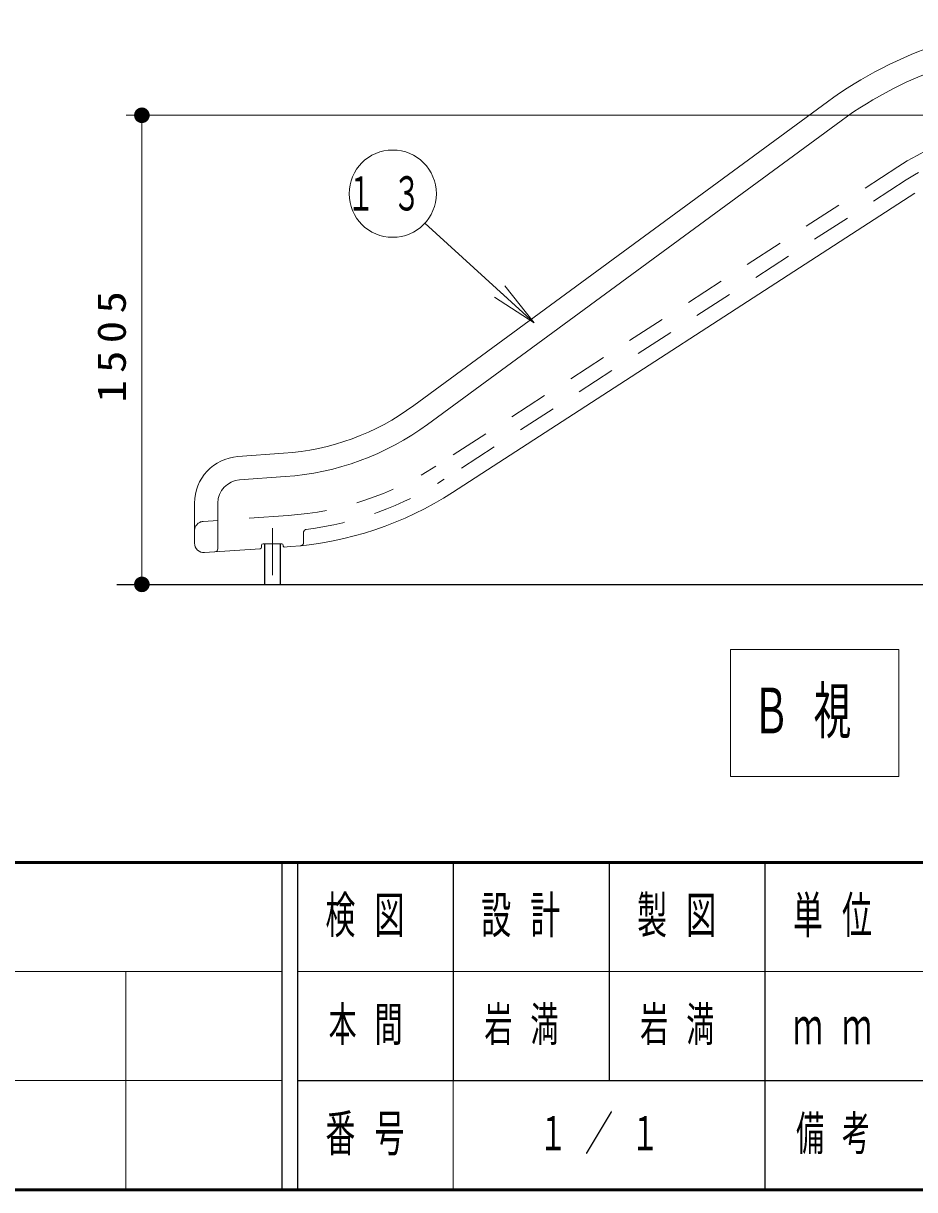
# Model space of a CAD drawing. Units: millimetres on the paper, scale 1:50. Extents: x -385 to 420, y 0 to 267.
# Drawn here: x -260.1 to -202.9, y 0 to 74.8 of the extents above; entities that cross this region are included whole.
import ezdxf

# ---------------------------------------------------------------- set-up
doc = ezdxf.new("R2010")
doc.units = ezdxf.units.MM
doc.linetypes.add('USER1', pattern=[4.5, 2.5, -2])
doc.linetypes.add('USER2', pattern=[6, 3, -1, 1, -1])
doc.layers.add('1_50', color=7, linetype='Continuous', lineweight=25)
doc.layers.add('LY_3', color=7, linetype='Continuous', lineweight=13)
doc.layers.add('LY_4', color=7, linetype='Continuous')
doc.styles.add('ＭＳ ゴシック', font='')
doc.styles.get('ＭＳ ゴシック').set_extended_font_data('MS Gothic')

# ---------------------------------------------------------------- blocks, each defined once
blk = doc.blocks.new('filled_dot')
at = {"color": 0, "linetype": 'Continuous', "lineweight": -2, "const_width": 1.25}
blk.add_lwpolyline([(-0.625, 0, 1), (0.625, 0, 1)], format="xyb", close=True, dxfattribs=at)

msp = doc.modelspace()

# ---------------------------------------------------------------- linework, layer by layer
at = {"layer": '1_50', "lineweight": 13}
for p, q in [((-235.029, 50.312), (-208.49, 69.796)), ((-191.583, 68.938), (-253.48, 68.938)), ((-252.48, 38.838), (-252.48, 68.938)), ((-234.141, 49.103), (-207.602, 68.587)), ((-202.888, 63.946), (-232.539, 44.743)), ((-227.303, 55.612), (-234.314, 62.019)), ((-227.303, 55.612), (-229.517, 57.636)), ((-229.18, 58.005), (-227.303, 55.612)), ((-227.303, 55.612), (-229.855, 57.267)), ((-243.382, 47.248), (-246.312, 47.043)), ((-243.277, 45.752), (-246.208, 45.547)), ((-249.103, 44.05), (-249.103, 41.477)), ((-247.603, 44.05), (-247.603, 41.125)), ((-244.803, 41.338), (-244.803, 41.227)), ((-243.503, 41.438), (-244.703, 41.438)), ((-243.403, 41.338), (-243.403, 41.296)), ((-242.963, 41.263), (-243.339, 41.236)), ((-244.896, 41.127), (-248.461, 40.878)), ((-214.699, 34.651), (-214.699, 26.518)), ((-203.899, 34.651), (-214.699, 34.651)), ((-203.899, 26.518), (-203.899, 34.651)), ((-214.699, 26.518), (-203.899, 26.518))]:
    msp.add_line(p, q, dxfattribs=at)
at = {"layer": '1_50', "linetype": 'USER1', "lineweight": 13}
for p, q in [((-203.975, 65.625), (-233.626, 46.422)), ((-203.431, 64.786), (-233.083, 45.583)), ((-243.103, 43.258), (-248.545, 42.877)), ((-242.103, 42.168), (-242.103, 41.52))]:
    msp.add_line(p, q, dxfattribs=at)
at = {"layer": '1_50', "linetype": 'USER2', "lineweight": 13}
msp.add_line((-244.103, 42.438), (-244.103, 38.838), dxfattribs=at)
at = {"layer": '1_50', "color": 131}
for p, q in [((-244.603, 41.438), (-244.603, 38.838)), ((-243.603, 41.438), (-243.603, 38.838))]:
    msp.add_line(p, q, dxfattribs=at)
at = {"layer": '1_50'}
msp.add_line((-254.078, 38.838), (-165.099, 38.838), dxfattribs=at)
at = {"layer": '1_50', "lineweight": 13}
msp.add_circle((-236.381, 63.908), 2.8, dxfattribs=at)
for centre, radius, start, end in [((-193.103, 48.838), 26, 90, 126.28527), ((-193.103, 48.838), 24.5, 90, 126.28527), ((-244.498, 63.209), 16, 274, 306.28527), ((-244.498, 63.209), 17.5, 274, 306.28527), ((-246.103, 44.05), 3, 94, 180), ((-246.103, 44.05), 1.5, 94, 180), ((-244.498, 63.209), 22, 274, 302.92827), ((-248.503, 41.477), 0.6, 180, 274), ((-244.903, 41.227), 0.1, 274, 0), ((-244.703, 41.338), 0.1, 90, 180), ((-243.503, 41.338), 0.1, 0, 90), ((-243.343, 41.296), 0.06, 180, 274), ((-247.803, 41.125), 0.2, 274, 0)]:
    msp.add_arc(centre, radius, start, end, dxfattribs=at)
at = {"layer": '1_50', "linetype": 'USER1', "lineweight": 13}
for centre, radius, start, end in [((-193.103, 48.838), 20, 90, 122.92827), ((-193.103, 48.838), 19, 93.01696, 122.92827), ((-244.498, 63.209), 20, 274, 302.92827), ((-244.498, 63.209), 21, 277.03131, 302.92827), ((-248.503, 42.279), 0.6, 94, 180), ((-241.903, 42.168), 0.2, 97.03131, 180), ((-242.303, 41.52), 0.2, 275.77914, 0)]:
    msp.add_arc(centre, radius, start, end, dxfattribs=at)
at = {"layer": 'LY_3', "lineweight": 50}
for p, q in [((-385, 21), (0, 21)), ((-385, 0), (0, 0))]:
    msp.add_line(p, q, dxfattribs=at)
at = {"layer": 'LY_3', "color": 211, "lineweight": 25}
for p, q in [((-243.5, 21), (-243.5, 0)), ((-242.5, 21), (-242.5, 0)), ((-232.5, 21), (-232.5, 7)), ((-222.5, 21), (-222.5, 7)), ((-212.5, 21), (-212.5, 0)), ((-242.5, 7), (0, 7))]:
    msp.add_line(p, q, dxfattribs=at)
at = {"layer": 'LY_3'}
for p, q in [((-385, 14), (-243.5, 14)), ((-253.5, 14), (-253.5, 0)), ((-242.5, 14), (-187.5, 14)), ((-385, 7), (-243.5, 7)), ((-232.5, 7), (-232.5, 0))]:
    msp.add_line(p, q, dxfattribs=at)

# ---------------------------------------------------------------- block references
at = {"layer": '1_50', "lineweight": 13, "xscale": 0.4, "yscale": 0.4}
for p, rotation in [((-252.48, 68.938), 270), ((-252.48, 38.838), 90)]:
    msp.add_blockref('filled_dot', p, dxfattribs=dict(at, rotation=rotation))

# ---------------------------------------------------------------- texts
at = {"layer": '1_50', "style": 'ＭＳ ゴシック'}
for s, insert, char_height, attachment_point in [('\\T1.64;\\W0.6;１３', (-236.381, 63.908), 2.199, 5), ('\\T1.64;\\W0.6;Ｂ視', (-213.299, 30.584), 2.933, 4)]:
    msp.add_mtext(s, dxfattribs=dict(at, insert=insert, char_height=char_height, attachment_point=attachment_point))
at = {"layer": '1_50', "insert": (-253.48, 54.311), "char_height": 1.833, "attachment_point": 8, "rotation": 90, "style": 'ＭＳ ゴシック'}
msp.add_mtext('\\T1.33;\\W1.15;1505', dxfattribs=at)
at = {"layer": 'LY_3', "color": 4, "attachment_point": 4, "style": 'ＭＳ ゴシック'}
for s, insert, char_height in [('\\T1.64;\\W0.6;検図', (-240.7, 17.5), 2.346), ('\\T1.64;\\W0.6;設計', (-230.7, 17.5), 2.346), ('\\T1.64;\\W0.6;製図', (-220.7, 17.5), 2.346), ('\\T1.64;\\W0.6;単位', (-210.7, 17.5), 2.346), ('\\T1.64;\\W0.6;ｍｍ', (-210.7, 10.5), 2.346), ('\\T1.64;\\W0.6;番号', (-240.7, 3.5), 2.346), ('\\T1.64;\\W0.6;備考', (-210.5, 3.5), 2.199)]:
    msp.add_mtext(s, dxfattribs=dict(at, insert=insert, char_height=char_height))
at = {"layer": 'LY_4', "char_height": 2.199, "attachment_point": 4, "style": 'ＭＳ ゴシック'}
for s, insert in [('\\T1.64;\\W0.6;本間', (-240.5, 10.5)), ('\\T1.64;\\W0.6;岩満', (-230.5, 10.5)), ('\\T1.64;\\W0.6;岩満', (-220.5, 10.5)), ('\\T1.64;\\W0.6;１／１', (-227, 3.5))]:
    msp.add_mtext(s, dxfattribs=dict(at, insert=insert))

doc.saveas('drawing.dxf')
